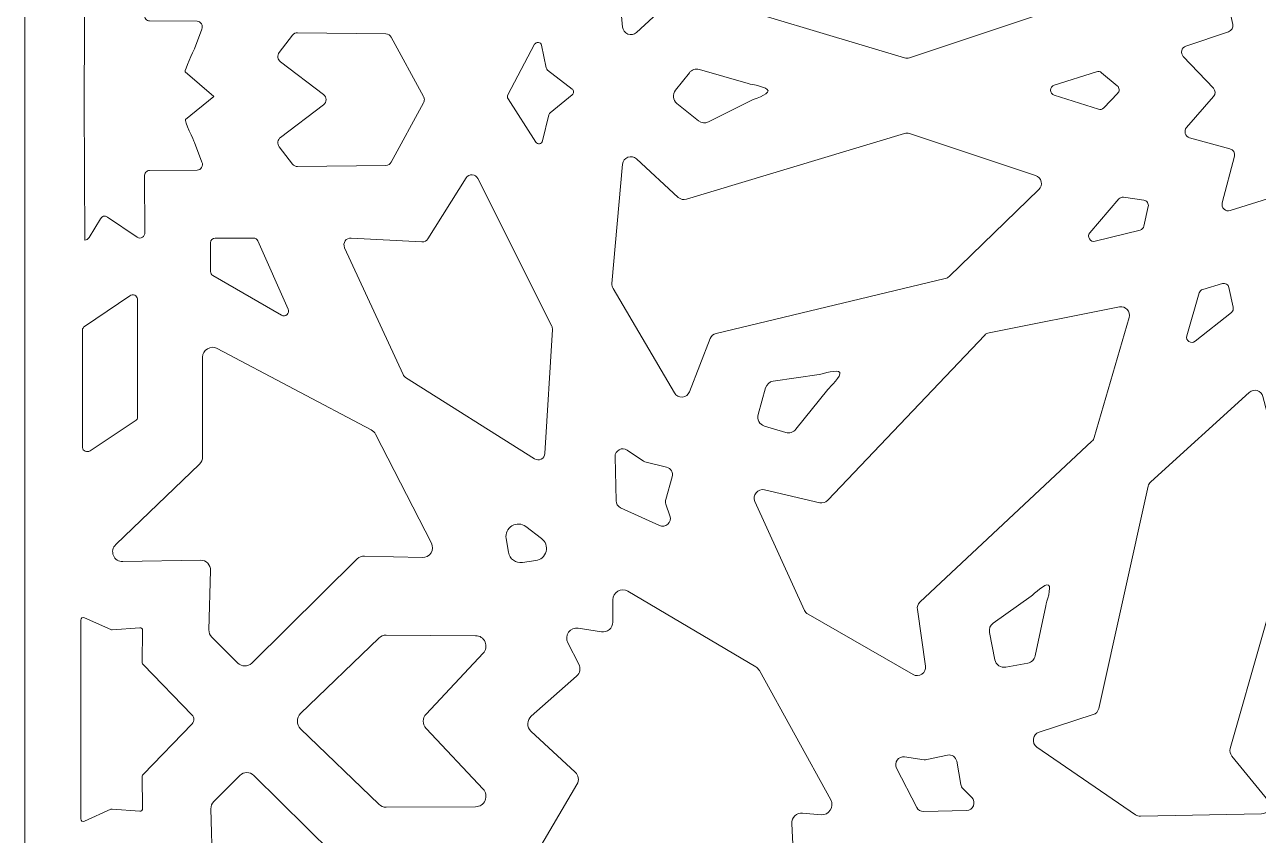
# Model space of a CAD drawing. Header units: millimetres. Extents: x -250 to 250, y -250 to 250.
# Drawn here: x -250 to -14, y -142.5 to 12.5 of the extents above; entities that cross this region are included whole.
import ezdxf

# ---------------------------------------------------------------- set-up
doc = ezdxf.new("R2010")
doc.units = ezdxf.units.MM
doc.header["$MEASUREMENT"] = 0
doc.layers.add('layer 1', color=7, linetype='Continuous')

msp = doc.modelspace()

# ---------------------------------------------------------------- linework, layer by layer
at = {"layer": 'layer 1', "color": 250, "lineweight": 9}
for points, knots in [([(-250, 250), (-250, 250), (250, 250), (250, 250), (250, 250), (250, -250), (250, -250), (250, -250), (-250, -250), (-250, -250), (-250, -250), (-250, 250), (-250, 250)], [0, 0, 0, 0, 0.25, 0.25, 0.25, 0.5, 0.5, 0.5, 0.75, 0.75, 0.75, 1, 1, 1, 1]), ([(-135.6432, 12.0762), (-135.6432, 12.0762), (-137.6884, 34.8599), (-137.6884, 34.8599), (-137.7195, 35.2074), (-137.6504, 35.5142), (-137.4735, 35.8151), (-137.4735, 35.8151), (-125.7162, 55.7966), (-125.7162, 55.7966), (-125.3976, 56.3376), (-124.8349, 56.6305), (-124.2091, 56.5805), (-123.5833, 56.5307), (-123.0741, 56.1525), (-122.8453, 55.5677), (-122.8453, 55.5677), (-118.8712, 45.4069), (-118.8712, 45.4069), (-118.6743, 44.9032), (-118.2784, 44.5586), (-117.7526, 44.4329), (-117.7526, 44.4329), (-73.909, 33.9477), (-73.909, 33.9477), (-73.6166, 33.8781), (-73.3823, 33.7492), (-73.1665, 33.5399), (-73.1665, 33.5399), (-56.027, 16.9092), (-56.027, 16.9092), (-55.6143, 16.5087), (-55.4531, 15.9653), (-55.5807, 15.4045), (-55.7086, 14.8439), (-56.0893, 14.4239), (-56.6348, 14.2416), (-56.6348, 14.2416), (-80.7496, 6.189), (-80.7496, 6.189), (-81.0773, 6.0796), (-81.3885, 6.0751), (-81.7193, 6.1747), (-81.7193, 6.1747), (-123.438, 18.7582), (-123.438, 18.7582), (-123.9958, 18.9266), (-124.5576, 18.7974), (-124.9859, 18.4023), (-124.9859, 18.4023), (-132.9629, 11.0427), (-132.9629, 11.0427), (-133.4222, 10.619), (-134.0415, 10.5009), (-134.6245, 10.7258), (-135.2077, 10.9505), (-135.5873, 11.454), (-135.6432, 12.0762)], [0, 0, 0, 0, 0.05263158, 0.05263158, 0.05263158, 0.10526316, 0.10526316, 0.10526316, 0.15789474, 0.15789474, 0.15789474, 0.21052632, 0.21052632, 0.21052632, 0.26315789, 0.26315789, 0.26315789, 0.31578947, 0.31578947, 0.31578947, 0.36842105, 0.36842105, 0.36842105, 0.42105263, 0.42105263, 0.42105263, 0.47368421, 0.47368421, 0.47368421, 0.52631579, 0.52631579, 0.52631579, 0.57894737, 0.57894737, 0.57894737, 0.63157895, 0.63157895, 0.63157895, 0.68421053, 0.68421053, 0.68421053, 0.73684211, 0.73684211, 0.73684211, 0.78947368, 0.78947368, 0.78947368, 0.84210526, 0.84210526, 0.84210526, 0.89473684, 0.89473684, 0.89473684, 0.94736842, 0.94736842, 0.94736842, 1, 1, 1, 1]), ([(-19.396, -23.0248), (-19.396, -23.0248), (-11.2383, -20.4637), (-11.2383, -20.4637), (-10.922, -20.3644), (-10.6143, -20.392), (-10.3207, -20.546), (-10.0271, -20.7), (-9.8295, -20.9374), (-9.7314, -21.2541), (-9.7314, -21.2541), (-7.6905, -27.8408), (-7.6905, -27.8408), (-7.5703, -28.2288), (-7.2922, -28.5083), (-6.9048, -28.6306), (-6.5175, -28.7529), (-6.1293, -28.6836), (-5.8081, -28.435), (-5.8081, -28.435), (0.2251, -23.7641), (0.2251, -23.7641), (0.691, -23.4034), (1.3355, -23.4296), (1.7705, -23.8271), (1.7705, -23.8271), (7.2554, -28.8392), (7.2554, -28.8392), (7.5723, -29.1288), (7.9837, -29.2254), (8.3964, -29.1071), (8.8092, -28.9888), (9.1069, -28.6889), (9.2223, -28.2754), (9.2223, -28.2754), (11.5403, -19.9694), (11.5403, -19.9694), (11.6308, -19.6451), (11.8265, -19.399), (12.1221, -19.2378), (12.4177, -19.0766), (12.7306, -19.0454), (13.0522, -19.1449), (13.0522, -19.1449), (20.9114, -21.5775), (20.9114, -21.5775), (21.34, -21.7102), (21.7749, -21.6072), (22.0985, -21.2964), (22.422, -20.9856), (22.5425, -20.5553), (22.4272, -20.1217), (22.4272, -20.1217), (20.4956, -12.8552), (20.4956, -12.8552), (20.3328, -12.2426), (20.6718, -11.6113), (21.2724, -11.4087), (21.2724, -11.4087), (29.1414, -8.7541), (29.1414, -8.7541), (29.5656, -8.611), (29.8574, -8.2741), (29.9386, -7.8339), (30.0197, -7.3936), (29.8673, -6.9749), (29.522, -6.6899), (29.522, -6.6899), (23.8419, -2.0016), (23.8419, -2.0016), (23.5761, -1.7822), (23.4293, -1.4942), (23.4078, -1.1502), (23.3863, -0.8062), (23.4962, -0.5021), (23.7326, -0.2514), (23.7326, -0.2514), (30.1339, 6.5377), (30.1339, 6.5377), (30.4384, 6.8607), (30.5384, 7.29), (30.4081, 7.7143), (30.2777, 8.1386), (29.9539, 8.4377), (29.5206, 8.534), (29.5206, 8.534), (20.9539, 10.4377), (20.9539, 10.4377), (20.6136, 10.5133), (20.3493, 10.7071), (20.1748, 11.0089), (20.0002, 11.3107), (19.9642, 11.6365), (20.0684, 11.9692), (20.0684, 11.9692), (22.4386, 19.5356), (22.4386, 19.5356), (22.5751, 19.9713), (22.4671, 20.4153), (22.1459, 20.7397), (21.8246, 21.0641), (21.3816, 21.1764), (20.9446, 21.0441), (20.9446, 21.0441), (14.2052, 19.0046), (14.2052, 19.0046), (13.5746, 18.8138), (12.9048, 19.1696), (12.71, 19.799), (12.71, 19.799), (10.1735, 27.9939), (10.1735, 27.9939), (10.0493, 28.3952), (9.7546, 28.682), (9.35, 28.7953), (8.9455, 28.9086), (8.5447, 28.8166), (8.2301, 28.5381), (8.2301, 28.5381), (2.3927, 23.3705), (2.3927, 23.3705), (1.9192, 22.9513), (1.2054, 22.9701), (0.7545, 23.4136), (0.7545, 23.4136), (-5.1543, 29.2255), (-5.1543, 29.2255), (-5.4574, 29.5236), (-5.8594, 29.6359), (-6.2732, 29.538), (-6.6869, 29.4401), (-6.9959, 29.1595), (-7.1332, 28.7571), (-7.1332, 28.7571), (-9.9962, 20.3655), (-9.9962, 20.3655), (-10.1984, 19.7728), (-10.8167, 19.4363), (-11.4242, 19.5882), (-11.4242, 19.5882), (-19.0649, 21.4984), (-19.0649, 21.4984), (-19.4791, 21.602), (-19.8844, 21.4933), (-20.1913, 21.1964), (-20.4982, 20.8996), (-20.6201, 20.498), (-20.5303, 20.0806), (-20.5303, 20.0806), (-18.9127, 12.5631), (-18.9127, 12.5631), (-18.7836, 11.9631), (-19.1214, 11.3686), (-19.7029, 11.1724), (-19.7029, 11.1724), (-27.8832, 8.4129), (-27.8832, 8.4129), (-28.2834, 8.2779), (-28.5638, 7.9733), (-28.6652, 7.5632), (-28.7666, 7.1532), (-28.6606, 6.753), (-28.3694, 6.447), (-28.3694, 6.447), (-22.616, 0.401), (-22.616, 0.401), (-22.1872, -0.0496), (-22.1718, -0.7466), (-22.5804, -1.2157), (-22.5804, -1.2157), (-27.747, -7.1478), (-27.747, -7.1478), (-28.0266, -7.4689), (-28.1142, -7.8778), (-27.9907, -8.2852), (-27.8671, -8.6926), (-27.5671, -8.984), (-27.1562, -9.0956), (-27.1562, -9.0956), (-19.4377, -11.192), (-19.4377, -11.192), (-18.8034, -11.3643), (-18.4245, -12.0182), (-18.5904, -12.6542), (-18.5904, -12.6542), (-20.9178, -21.5758), (-20.9178, -21.5758), (-21.031, -22.0098), (-20.9087, -22.4394), (-20.5839, -22.7487), (-20.2591, -23.058), (-19.8239, -23.1591), (-19.396, -23.0248)], [0, 0, 0, 0, 0.015625, 0.015625, 0.015625, 0.03125, 0.03125, 0.03125, 0.046875, 0.046875, 0.046875, 0.0625, 0.0625, 0.0625, 0.078125, 0.078125, 0.078125, 0.09375, 0.09375, 0.09375, 0.109375, 0.109375, 0.109375, 0.125, 0.125, 0.125, 0.140625, 0.140625, 0.140625, 0.15625, 0.15625, 0.15625, 0.171875, 0.171875, 0.171875, 0.1875, 0.1875, 0.1875, 0.203125, 0.203125, 0.203125, 0.21875, 0.21875, 0.21875, 0.234375, 0.234375, 0.234375, 0.25, 0.25, 0.25, 0.265625, 0.265625, 0.265625, 0.28125, 0.28125, 0.28125, 0.296875, 0.296875, 0.296875, 0.3125, 0.3125, 0.3125, 0.328125, 0.328125, 0.328125, 0.34375, 0.34375, 0.34375, 0.359375, 0.359375, 0.359375, 0.375, 0.375, 0.375, 0.390625, 0.390625, 0.390625, 0.40625, 0.40625, 0.40625, 0.421875, 0.421875, 0.421875, 0.4375, 0.4375, 0.4375, 0.453125, 0.453125, 0.453125, 0.46875, 0.46875, 0.46875, 0.484375, 0.484375, 0.484375, 0.5, 0.5, 0.5, 0.515625, 0.515625, 0.515625, 0.53125, 0.53125, 0.53125, 0.546875, 0.546875, 0.546875, 0.5625, 0.5625, 0.5625, 0.578125, 0.578125, 0.578125, 0.59375, 0.59375, 0.59375, 0.609375, 0.609375, 0.609375, 0.625, 0.625, 0.625, 0.640625, 0.640625, 0.640625, 0.65625, 0.65625, 0.65625, 0.671875, 0.671875, 0.671875, 0.6875, 0.6875, 0.6875, 0.703125, 0.703125, 0.703125, 0.71875, 0.71875, 0.71875, 0.734375, 0.734375, 0.734375, 0.75, 0.75, 0.75, 0.765625, 0.765625, 0.765625, 0.78125, 0.78125, 0.78125, 0.796875, 0.796875, 0.796875, 0.8125, 0.8125, 0.8125, 0.828125, 0.828125, 0.828125, 0.84375, 0.84375, 0.84375, 0.859375, 0.859375, 0.859375, 0.875, 0.875, 0.875, 0.890625, 0.890625, 0.890625, 0.90625, 0.90625, 0.90625, 0.921875, 0.921875, 0.921875, 0.9375, 0.9375, 0.9375, 0.953125, 0.953125, 0.953125, 0.96875, 0.96875, 0.96875, 0.984375, 0.984375, 0.984375, 1, 1, 1, 1]), ([(-213.796, -1.2209), (-213.796, -1.2209), (-219.2763, 3.4966), (-219.2763, 3.4966), (-219.5245, 3.7103), (-217.6318, 7.6195), (-217.5149, 7.9271), (-217.5149, 7.9271), (-216.0985, 11.6527), (-216.0985, 11.6527), (-215.9657, 12.0018), (-215.9947, 12.3707), (-216.1798, 12.6884), (-216.3648, 13.006), (-216.6541, 13.1834), (-216.992, 13.1863), (-216.992, 13.1863), (-226.1338, 13.2644), (-226.1338, 13.2644), (-226.4042, 13.2667), (-226.6362, 13.3772), (-226.8255, 13.594), (-227.015, 13.8109), (-227.109, 14.0735), (-227.1061, 14.3773), (-227.1061, 14.3773), (-227.0028, 25.0664), (-227.0028, 25.0664), (-226.9989, 25.4764), (-227.1793, 25.8305), (-227.496, 26.0341), (-227.8128, 26.2376), (-228.1759, 26.2329), (-228.4883, 26.0212), (-228.4883, 26.0212), (-234.1922, 22.1563), (-234.1922, 22.1563), (-234.639, 21.8536), (-235.2173, 21.9967), (-235.5097, 22.4824), (-235.5097, 22.4824), (-237.6804, 26.0891), (-237.6804, 26.0891), (-237.8682, 26.4012), (-238.1566, 26.5733), (-238.4919, 26.5733), (-238.4919, 26.5733), (-238.6242, -2.4135), (-238.6242, -2.4135), (-238.6242, -2.4135), (-238.5979, -2.4135), (-238.5979, -2.4135), (-238.5979, -2.4135), (-238.478, -28.6733), (-238.478, -28.6733), (-238.1427, -28.6733), (-237.8543, -28.5012), (-237.6665, -28.1891), (-237.6665, -28.1891), (-235.4958, -24.5824), (-235.4958, -24.5824), (-235.2034, -24.0967), (-234.6251, -23.9536), (-234.1783, -24.2563), (-234.1783, -24.2563), (-228.4744, -28.1212), (-228.4744, -28.1212), (-228.162, -28.3329), (-227.7989, -28.3376), (-227.4821, -28.1341), (-227.1654, -27.9305), (-226.985, -27.5764), (-226.9889, -27.1664), (-226.9889, -27.1664), (-227.0922, -16.4773), (-227.0922, -16.4773), (-227.0951, -16.1735), (-227.0011, -15.9109), (-226.8116, -15.694), (-226.6223, -15.4772), (-226.3903, -15.3667), (-226.1199, -15.3644), (-226.1199, -15.3644), (-216.9781, -15.2863), (-216.9781, -15.2863), (-216.6402, -15.2834), (-216.3509, -15.106), (-216.1659, -14.7884), (-215.9808, -14.4707), (-215.9518, -14.1018), (-216.0846, -13.7527), (-216.0846, -13.7527), (-217.501, -10.0271), (-217.501, -10.0271), (-217.6178, -9.7195), (-219.5182, -5.8013), (-219.2624, -5.5966), (-219.2624, -5.5966), (-213.796, -1.2209), (-213.796, -1.2209)], [0, 0, 0, 0, 0.03030303, 0.03030303, 0.03030303, 0.06060606, 0.06060606, 0.06060606, 0.09090909, 0.09090909, 0.09090909, 0.12121212, 0.12121212, 0.12121212, 0.15151515, 0.15151515, 0.15151515, 0.18181818, 0.18181818, 0.18181818, 0.21212121, 0.21212121, 0.21212121, 0.24242424, 0.24242424, 0.24242424, 0.27272727, 0.27272727, 0.27272727, 0.3030303, 0.3030303, 0.3030303, 0.33333333, 0.33333333, 0.33333333, 0.36363636, 0.36363636, 0.36363636, 0.39393939, 0.39393939, 0.39393939, 0.42424242, 0.42424242, 0.42424242, 0.45454545, 0.45454545, 0.45454545, 0.48484848, 0.48484848, 0.48484848, 0.51515152, 0.51515152, 0.51515152, 0.54545455, 0.54545455, 0.54545455, 0.57575758, 0.57575758, 0.57575758, 0.60606061, 0.60606061, 0.60606061, 0.63636364, 0.63636364, 0.63636364, 0.66666667, 0.66666667, 0.66666667, 0.6969697, 0.6969697, 0.6969697, 0.72727273, 0.72727273, 0.72727273, 0.75757576, 0.75757576, 0.75757576, 0.78787879, 0.78787879, 0.78787879, 0.81818182, 0.81818182, 0.81818182, 0.84848485, 0.84848485, 0.84848485, 0.87878788, 0.87878788, 0.87878788, 0.90909091, 0.90909091, 0.90909091, 0.93939394, 0.93939394, 0.93939394, 0.96969697, 0.96969697, 0.96969697, 1, 1, 1, 1]), ([(-173.5462, -1.8118), (-173.5462, -1.6033), (-173.5993, -1.3947), (-173.7056, -1.1993), (-173.7056, -1.1993), (-179.87, 10.1447), (-179.87, 10.1447), (-180.0863, 10.5428), (-180.4618, 10.7736), (-180.902, 10.7789), (-180.902, 10.7789), (-197.7899, 10.9839), (-197.7899, 10.9839), (-198.1722, 10.9886), (-198.503, 10.8259), (-198.7418, 10.516), (-198.7418, 10.516), (-201.2947, 7.203), (-201.2947, 7.203), (-201.5073, 6.9271), (-201.5925, 6.6083), (-201.5472, 6.2582), (-201.5019, 5.908), (-201.3388, 5.624), (-201.0636, 5.416), (-201.0636, 5.416), (-192.831, -0.8037), (-192.831, -0.8037), (-192.5103, -1.0459), (-192.3367, -1.4002), (-192.3367, -1.8119), (-192.3367, -2.2236), (-192.5103, -2.5779), (-192.831, -2.8201), (-192.831, -2.8201), (-201.0636, -9.0398), (-201.0636, -9.0398), (-201.3388, -9.2478), (-201.5019, -9.5318), (-201.5472, -9.882), (-201.5925, -10.2321), (-201.5073, -10.5509), (-201.2947, -10.8268), (-201.2947, -10.8268), (-198.7418, -14.1398), (-198.7418, -14.1398), (-198.503, -14.4497), (-198.1722, -14.6124), (-197.7899, -14.6077), (-197.7899, -14.6077), (-180.902, -14.4027), (-180.902, -14.4027), (-180.4618, -14.3974), (-180.0863, -14.1666), (-179.87, -13.7685), (-179.87, -13.7685), (-173.7056, -2.4245), (-173.7056, -2.4245), (-173.5993, -2.2291), (-173.5462, -2.0205), (-173.5462, -1.812), (-173.5462, -1.812), (-173.5462, -1.8118), (-173.5462, -1.8118)], [0, 0, 0, 0, 0.04761905, 0.04761905, 0.04761905, 0.0952381, 0.0952381, 0.0952381, 0.14285714, 0.14285714, 0.14285714, 0.19047619, 0.19047619, 0.19047619, 0.23809524, 0.23809524, 0.23809524, 0.28571429, 0.28571429, 0.28571429, 0.33333333, 0.33333333, 0.33333333, 0.38095238, 0.38095238, 0.38095238, 0.42857143, 0.42857143, 0.42857143, 0.47619048, 0.47619048, 0.47619048, 0.52380952, 0.52380952, 0.52380952, 0.57142857, 0.57142857, 0.57142857, 0.61904762, 0.61904762, 0.61904762, 0.66666667, 0.66666667, 0.66666667, 0.71428571, 0.71428571, 0.71428571, 0.76190476, 0.76190476, 0.76190476, 0.80952381, 0.80952381, 0.80952381, 0.85714286, 0.85714286, 0.85714286, 0.9047619, 0.9047619, 0.9047619, 0.95238095, 0.95238095, 0.95238095, 1, 1, 1, 1]), ([(-157.5656, -0.9227), (-157.5656, -0.9227), (-152.4466, 8.7708), (-152.4466, 8.7708), (-152.306, 9.037), (-152.0272, 9.1795), (-151.7291, 9.1376), (-151.431, 9.0957), (-151.2023, 8.8817), (-151.1406, 8.587), (-151.1406, 8.587), (-150.2354, 4.2602), (-150.2354, 4.2602), (-150.1999, 4.0905), (-150.1157, 3.9559), (-149.9787, 3.8497), (-149.9787, 3.8497), (-145.2894, 0.2147), (-145.2894, 0.2147), (-145.1148, 0.0794), (-145.0207, -0.1095), (-145.0179, -0.3304), (-145.0151, -0.5512), (-145.1043, -0.7425), (-145.2753, -0.8822), (-145.2753, -0.8822), (-149.4722, -4.311), (-149.4722, -4.311), (-149.5948, -4.4112), (-149.6715, -4.5324), (-149.7094, -4.6862), (-149.7094, -4.6862), (-150.9495, -9.7198), (-150.9495, -9.7198), (-151.018, -9.9979), (-151.2332, -10.1969), (-151.5157, -10.2437), (-151.7983, -10.2904), (-152.066, -10.1713), (-152.2205, -9.9301), (-152.2205, -9.9301), (-157.5361, -1.6281), (-157.5361, -1.6281), (-157.676, -1.4096), (-157.6868, -1.1521), (-157.5656, -0.9227)], [0, 0, 0, 0, 0.06666667, 0.06666667, 0.06666667, 0.13333333, 0.13333333, 0.13333333, 0.2, 0.2, 0.2, 0.26666667, 0.26666667, 0.26666667, 0.33333333, 0.33333333, 0.33333333, 0.4, 0.4, 0.4, 0.46666667, 0.46666667, 0.46666667, 0.53333333, 0.53333333, 0.53333333, 0.6, 0.6, 0.6, 0.66666667, 0.66666667, 0.66666667, 0.73333333, 0.73333333, 0.73333333, 0.8, 0.8, 0.8, 0.86666667, 0.86666667, 0.86666667, 0.93333333, 0.93333333, 0.93333333, 1, 1, 1, 1]), ([(-121.1176, -5.8549), (-121.1176, -5.8549), (-125.2244, -2.536), (-125.2244, -2.536), (-125.9904, -1.917), (-126.1162, -0.7918), (-125.5056, -0.0189), (-125.5056, -0.0189), (-122.8553, 3.3363), (-122.8553, 3.3363), (-122.3927, 3.922), (-121.6622, 4.157), (-120.9449, 3.951), (-120.9449, 3.951), (-111.5865, 1.2631), (-111.5865, 1.2631), (-110.8598, 1.0545), (-107.8721, 0.636), (-107.8013, -0.1168), (-107.7306, -0.8696), (-110.5975, -1.7355), (-111.2726, -2.0759), (-111.2726, -2.0759), (-119.1744, -6.0621), (-119.1744, -6.0621), (-119.821, -6.3883), (-120.5542, -6.3101), (-121.1176, -5.8549)], [0, 0, 0, 0, 0.11111111, 0.11111111, 0.11111111, 0.22222222, 0.22222222, 0.22222222, 0.33333333, 0.33333333, 0.33333333, 0.44444444, 0.44444444, 0.44444444, 0.55555556, 0.55555556, 0.55555556, 0.66666667, 0.66666667, 0.66666667, 0.77777778, 0.77777778, 0.77777778, 0.88888889, 0.88888889, 0.88888889, 1, 1, 1, 1]), ([(-44.6164, -3.6515), (-44.6164, -3.6515), (-53.0679, -0.9582), (-53.0679, -0.9582), (-53.4901, -0.8237), (-53.7651, -0.4474), (-53.765, -0.0043), (-53.7649, 0.4389), (-53.4898, 0.815), (-53.0675, 0.9494), (-53.0675, 0.9494), (-44.948, 3.5329), (-44.948, 3.5329), (-44.6106, 3.6403), (-44.2696, 3.5725), (-43.999, 3.3441), (-43.999, 3.3441), (-41.0067, 0.8193), (-41.0067, 0.8193), (-40.7869, 0.6339), (-40.6671, 0.3922), (-40.6525, 0.105), (-40.6379, -0.1822), (-40.7327, -0.4348), (-40.9325, -0.6415), (-40.9325, -0.6415), (-43.5927, -3.3935), (-43.5927, -3.3935), (-43.8637, -3.6738), (-44.2449, -3.7699), (-44.6164, -3.6515)], [0, 0, 0, 0, 0.1, 0.1, 0.1, 0.2, 0.2, 0.2, 0.3, 0.3, 0.3, 0.4, 0.4, 0.4, 0.5, 0.5, 0.5, 0.6, 0.6, 0.6, 0.7, 0.7, 0.7, 0.8, 0.8, 0.8, 0.9, 0.9, 0.9, 1, 1, 1, 1]), ([(-135.6293, -14.1764), (-135.6293, -14.1764), (-137.6744, -36.9599), (-137.6744, -36.9599), (-137.7056, -37.3074), (-137.6365, -37.6143), (-137.4596, -37.915), (-137.4596, -37.915), (-125.7022, -57.8966), (-125.7022, -57.8966), (-125.3838, -58.4377), (-124.8211, -58.7304), (-124.1952, -58.6805), (-123.5693, -58.6307), (-123.0601, -58.2525), (-122.8313, -57.6678), (-122.8313, -57.6678), (-118.8573, -47.5069), (-118.8573, -47.5069), (-118.6604, -47.0033), (-118.2645, -46.6588), (-117.7387, -46.533), (-117.7387, -46.533), (-73.8952, -36.0478), (-73.8952, -36.0478), (-73.6028, -35.9779), (-73.3684, -35.8491), (-73.1526, -35.6398), (-73.1526, -35.6398), (-56.0131, -19.0092), (-56.0131, -19.0092), (-55.6003, -18.6087), (-55.4392, -18.0652), (-55.567, -17.5045), (-55.6947, -16.9437), (-56.0754, -16.5238), (-56.6209, -16.3416), (-56.6209, -16.3416), (-80.7357, -8.289), (-80.7357, -8.289), (-81.0633, -8.1796), (-81.3746, -8.175), (-81.7052, -8.2748), (-81.7052, -8.2748), (-123.4241, -20.8583), (-123.4241, -20.8583), (-123.9821, -21.0266), (-124.5437, -20.8974), (-124.9721, -20.5022), (-124.9721, -20.5022), (-132.949, -13.1428), (-132.949, -13.1428), (-133.4083, -12.719), (-134.0276, -12.6009), (-134.6107, -12.8258), (-135.1938, -13.0506), (-135.5734, -13.5539), (-135.6293, -14.1764)], [0, 0, 0, 0, 0.05263158, 0.05263158, 0.05263158, 0.10526316, 0.10526316, 0.10526316, 0.15789474, 0.15789474, 0.15789474, 0.21052632, 0.21052632, 0.21052632, 0.26315789, 0.26315789, 0.26315789, 0.31578947, 0.31578947, 0.31578947, 0.36842105, 0.36842105, 0.36842105, 0.42105263, 0.42105263, 0.42105263, 0.47368421, 0.47368421, 0.47368421, 0.52631579, 0.52631579, 0.52631579, 0.57894737, 0.57894737, 0.57894737, 0.63157895, 0.63157895, 0.63157895, 0.68421053, 0.68421053, 0.68421053, 0.73684211, 0.73684211, 0.73684211, 0.78947368, 0.78947368, 0.78947368, 0.84210526, 0.84210526, 0.84210526, 0.89473684, 0.89473684, 0.89473684, 0.94736842, 0.94736842, 0.94736842, 1, 1, 1, 1]), ([(-150.485, -69.4875), (-150.485, -69.4875), (-149.0474, -45.777), (-149.0474, -45.777), (-149.033, -45.5383), (-149.0754, -45.3303), (-149.1824, -45.1164), (-149.1824, -45.1164), (-163.2936, -16.8977), (-163.2936, -16.8977), (-163.5097, -16.4656), (-163.9121, -16.2034), (-164.3945, -16.1801), (-164.8769, -16.1567), (-165.3028, -16.379), (-165.5594, -16.7882), (-165.5594, -16.7882), (-172.8504, -28.4118), (-172.8504, -28.4118), (-173.1087, -28.8235), (-173.5385, -29.0462), (-174.0238, -29.0196), (-174.0238, -29.0196), (-187.5503, -28.2773), (-187.5503, -28.2773), (-188.0189, -28.2516), (-188.4339, -28.457), (-188.6977, -28.8451), (-188.9615, -29.2333), (-188.9996, -29.6947), (-188.8032, -30.1209), (-188.8032, -30.1209), (-177.6233, -54.3749), (-177.6233, -54.3749), (-177.5134, -54.6133), (-177.3585, -54.7899), (-177.1366, -54.9301), (-177.1366, -54.9301), (-152.4784, -70.5086), (-152.4784, -70.5086), (-152.0786, -70.7612), (-151.6114, -70.7823), (-151.1904, -70.5666), (-150.7695, -70.351), (-150.5136, -69.9595), (-150.485, -69.4875)], [0, 0, 0, 0, 0.06666667, 0.06666667, 0.06666667, 0.13333333, 0.13333333, 0.13333333, 0.2, 0.2, 0.2, 0.26666667, 0.26666667, 0.26666667, 0.33333333, 0.33333333, 0.33333333, 0.4, 0.4, 0.4, 0.46666667, 0.46666667, 0.46666667, 0.53333333, 0.53333333, 0.53333333, 0.6, 0.6, 0.6, 0.66666667, 0.66666667, 0.66666667, 0.73333333, 0.73333333, 0.73333333, 0.8, 0.8, 0.8, 0.86666667, 0.86666667, 0.86666667, 0.93333333, 0.93333333, 0.93333333, 1, 1, 1, 1]), ([(-36.6352, -26.7503), (-36.6352, -26.7503), (-45.2421, -28.8958), (-45.2421, -28.8958), (-45.672, -29.0031), (-46.1036, -28.8272), (-46.3362, -28.4501), (-46.5688, -28.0728), (-46.5322, -27.6083), (-46.2434, -27.2722), (-46.2434, -27.2722), (-40.6898, -20.8101), (-40.6898, -20.8101), (-40.459, -20.5415), (-40.1332, -20.4202), (-39.783, -20.4725), (-39.783, -20.4725), (-35.9106, -21.05), (-35.9106, -21.05), (-35.6262, -21.0924), (-35.3974, -21.2352), (-35.2341, -21.472), (-35.0709, -21.7087), (-35.019, -21.9735), (-35.0805, -22.2543), (-35.0805, -22.2543), (-35.8994, -25.9932), (-35.8994, -25.9932), (-35.9829, -26.3741), (-36.2568, -26.656), (-36.6352, -26.7503)], [0, 0, 0, 0, 0.1, 0.1, 0.1, 0.2, 0.2, 0.2, 0.3, 0.3, 0.3, 0.4, 0.4, 0.4, 0.5, 0.5, 0.5, 0.6, 0.6, 0.6, 0.7, 0.7, 0.7, 0.8, 0.8, 0.8, 0.9, 0.9, 0.9, 1, 1, 1, 1]), ([(-206.2236, -28.2902), (-206.2236, -28.2902), (-213.5435, -28.2902), (-213.5435, -28.2902), (-214.0392, -28.2902), (-214.4435, -28.6945), (-214.4435, -29.1901), (-214.4435, -29.1901), (-214.4435, -34.6677), (-214.4435, -34.6677), (-214.4435, -34.9982), (-214.2797, -35.2819), (-213.9935, -35.4471), (-213.9935, -35.4471), (-200.87, -43.024), (-200.87, -43.024), (-200.5266, -43.2222), (-200.1127, -43.1788), (-199.818, -42.9136), (-199.5232, -42.6484), (-199.4365, -42.2413), (-199.5976, -41.879), (-199.5976, -41.879), (-205.4011, -28.8246), (-205.4011, -28.8246), (-205.5489, -28.4923), (-205.8599, -28.2902), (-206.2236, -28.2902)], [0, 0, 0, 0, 0.11111111, 0.11111111, 0.11111111, 0.22222222, 0.22222222, 0.22222222, 0.33333333, 0.33333333, 0.33333333, 0.44444444, 0.44444444, 0.44444444, 0.55555556, 0.55555556, 0.55555556, 0.66666667, 0.66666667, 0.66666667, 0.77777778, 0.77777778, 0.77777778, 0.88888889, 0.88888889, 0.88888889, 1, 1, 1, 1]), ([(-19.1777, -42.489), (-19.1777, -42.489), (-26.1093, -48.0239), (-26.1093, -48.0239), (-26.4555, -48.3004), (-26.9212, -48.3203), (-27.2897, -48.0742), (-27.6583, -47.8281), (-27.8184, -47.3905), (-27.6958, -46.9647), (-27.6958, -46.9647), (-25.3377, -38.7769), (-25.3377, -38.7769), (-25.2397, -38.4366), (-24.9941, -38.1906), (-24.6539, -38.0923), (-24.6539, -38.0923), (-20.8928, -37.0048), (-20.8928, -37.0048), (-20.6166, -36.9249), (-20.349, -36.9594), (-20.102, -37.1067), (-19.855, -37.254), (-19.6975, -37.473), (-19.6365, -37.754), (-19.6365, -37.754), (-18.8241, -41.4943), (-18.8241, -41.4943), (-18.7413, -41.8753), (-18.873, -42.2457), (-19.1777, -42.489)], [0, 0, 0, 0, 0.1, 0.1, 0.1, 0.2, 0.2, 0.2, 0.3, 0.3, 0.3, 0.4, 0.4, 0.4, 0.5, 0.5, 0.5, 0.6, 0.6, 0.6, 0.7, 0.7, 0.7, 0.8, 0.8, 0.8, 0.9, 0.9, 0.9, 1, 1, 1, 1]), ([(-228.4455, -39.9258), (-228.4455, -39.9258), (-228.4455, -62.7049), (-228.4455, -62.7049), (-228.4455, -62.8732), (-228.5278, -63.018), (-228.6814, -63.1201), (-228.6814, -63.1201), (-237.4836, -68.9697), (-237.4836, -68.9697), (-237.7624, -69.155), (-238.1144, -69.1846), (-238.4288, -69.0492), (-238.7431, -68.9138), (-238.9297, -68.6523), (-238.9297, -68.347), (-238.9297, -68.347), (-238.9297, -45.8401), (-238.9297, -45.8401), (-238.9297, -45.5909), (-238.8097, -45.3764), (-238.5843, -45.223), (-238.5843, -45.223), (-229.9001, -39.3086), (-229.9001, -39.3086), (-229.6224, -39.1195), (-229.2683, -39.087), (-228.9513, -39.2214), (-228.6343, -39.3559), (-228.4455, -39.6188), (-228.4455, -39.9258)], [0, 0, 0, 0, 0.1, 0.1, 0.1, 0.2, 0.2, 0.2, 0.3, 0.3, 0.3, 0.4, 0.4, 0.4, 0.5, 0.5, 0.5, 0.6, 0.6, 0.6, 0.7, 0.7, 0.7, 0.8, 0.8, 0.8, 0.9, 0.9, 0.9, 1, 1, 1, 1]), ([(-110.3092, -78.6639), (-110.3092, -78.6639), (-100.8156, -99.4759), (-100.8156, -99.4759), (-100.6708, -99.7933), (-100.4589, -100.0259), (-100.1564, -100.1997), (-100.1564, -100.1997), (-80.0536, -111.7485), (-80.0536, -111.7485), (-79.5092, -112.0613), (-78.8753, -112.0373), (-78.3561, -111.6844), (-77.8368, -111.3314), (-77.5813, -110.7509), (-77.6718, -110.1295), (-77.6718, -110.1295), (-79.2447, -99.3331), (-79.2447, -99.3331), (-79.3227, -98.798), (-79.1491, -98.3028), (-78.7543, -97.9333), (-78.7543, -97.9333), (-45.8385, -67.1316), (-45.8385, -67.1316), (-45.619, -66.9263), (-45.4791, -66.6984), (-45.3951, -66.4097), (-45.3951, -66.4097), (-38.7269, -43.4777), (-38.7269, -43.4777), (-38.5663, -42.9255), (-38.6951, -42.3735), (-39.0836, -41.9494), (-39.472, -41.5252), (-40.0106, -41.3486), (-40.5748, -41.4601), (-40.5748, -41.4601), (-65.5157, -46.3915), (-65.5157, -46.3915), (-65.8545, -46.4585), (-66.1273, -46.6085), (-66.3653, -46.8587), (-66.3653, -46.8587), (-96.3966, -78.433), (-96.3966, -78.433), (-96.7983, -78.8553), (-97.3503, -79.0208), (-97.918, -78.8893), (-97.918, -78.8893), (-108.4912, -76.4397), (-108.4912, -76.4397), (-109.1, -76.2986), (-109.6966, -76.5023), (-110.0922, -76.9862), (-110.4877, -77.47), (-110.5686, -78.0953), (-110.3092, -78.6639)], [0, 0, 0, 0, 0.05263158, 0.05263158, 0.05263158, 0.10526316, 0.10526316, 0.10526316, 0.15789474, 0.15789474, 0.15789474, 0.21052632, 0.21052632, 0.21052632, 0.26315789, 0.26315789, 0.26315789, 0.31578947, 0.31578947, 0.31578947, 0.36842105, 0.36842105, 0.36842105, 0.42105263, 0.42105263, 0.42105263, 0.47368421, 0.47368421, 0.47368421, 0.52631579, 0.52631579, 0.52631579, 0.57894737, 0.57894737, 0.57894737, 0.63157895, 0.63157895, 0.63157895, 0.68421053, 0.68421053, 0.68421053, 0.73684211, 0.73684211, 0.73684211, 0.78947368, 0.78947368, 0.78947368, 0.84210526, 0.84210526, 0.84210526, 0.89473684, 0.89473684, 0.89473684, 0.94736842, 0.94736842, 0.94736842, 1, 1, 1, 1]), ([(-213.184, -49.3947), (-213.184, -49.3947), (-183.6923, -64.973), (-183.6923, -64.973), (-183.3328, -65.1629), (-183.0754, -65.4232), (-182.8896, -65.7849), (-182.8896, -65.7849), (-172.1925, -86.6101), (-172.1925, -86.6101), (-171.8772, -87.2239), (-171.9068, -87.9054), (-172.2741, -88.4896), (-172.6414, -89.0737), (-173.2427, -89.3957), (-173.9325, -89.3776), (-173.9325, -89.3776), (-184.9995, -89.0863), (-184.9995, -89.0863), (-185.5361, -89.0722), (-186.0031, -89.2568), (-186.3849, -89.6341), (-186.3849, -89.6341), (-206.5581, -109.5658), (-206.5581, -109.5658), (-207.2996, -110.2985), (-208.4998, -110.2949), (-209.237, -109.5578), (-209.237, -109.5578), (-214.2021, -104.5927), (-214.2021, -104.5927), (-214.5853, -104.2095), (-214.7731, -103.7376), (-214.7579, -103.1959), (-214.7579, -103.1959), (-214.4397, -91.8481), (-214.4397, -91.8481), (-214.4246, -91.3096), (-214.6099, -90.8406), (-214.9889, -90.4579), (-215.368, -90.0752), (-215.8351, -89.8853), (-216.3737, -89.8952), (-216.3737, -89.8952), (-231.2322, -90.167), (-231.2322, -90.167), (-232.0297, -90.1816), (-232.7184, -89.73), (-233.023, -88.9928), (-233.3275, -88.2556), (-233.1584, -87.4497), (-232.5831, -86.8971), (-232.5831, -86.8971), (-216.5552, -71.5019), (-216.5552, -71.5019), (-216.1682, -71.1301), (-215.9714, -70.6683), (-215.9714, -70.1316), (-215.9714, -70.1316), (-215.9714, -51.0747), (-215.9714, -51.0747), (-215.9714, -50.3896), (-215.639, -49.8011), (-215.0522, -49.4474), (-214.4654, -49.0938), (-213.7898, -49.0747), (-213.184, -49.3947)], [0, 0, 0, 0, 0.04545455, 0.04545455, 0.04545455, 0.09090909, 0.09090909, 0.09090909, 0.13636364, 0.13636364, 0.13636364, 0.18181818, 0.18181818, 0.18181818, 0.22727273, 0.22727273, 0.22727273, 0.27272727, 0.27272727, 0.27272727, 0.31818182, 0.31818182, 0.31818182, 0.36363636, 0.36363636, 0.36363636, 0.40909091, 0.40909091, 0.40909091, 0.45454545, 0.45454545, 0.45454545, 0.5, 0.5, 0.5, 0.54545455, 0.54545455, 0.54545455, 0.59090909, 0.59090909, 0.59090909, 0.63636364, 0.63636364, 0.63636364, 0.68181818, 0.68181818, 0.68181818, 0.72727273, 0.72727273, 0.72727273, 0.77272727, 0.77272727, 0.77272727, 0.81818182, 0.81818182, 0.81818182, 0.86363636, 0.86363636, 0.86363636, 0.90909091, 0.90909091, 0.90909091, 0.95454545, 0.95454545, 0.95454545, 1, 1, 1, 1]), ([(-108.2722, -56.9327), (-108.2722, -56.9327), (-109.721, -62.0102), (-109.721, -62.0102), (-109.9913, -62.9573), (-109.4466, -63.9499), (-108.5025, -64.2306), (-108.5025, -64.2306), (-104.4042, -65.4495), (-104.4042, -65.4495), (-103.6888, -65.6623), (-102.9562, -65.4341), (-102.4881, -64.8529), (-102.4881, -64.8529), (-96.3813, -57.2693), (-96.3813, -57.2693), (-95.907, -56.6805), (-93.7044, -54.6189), (-94.0797, -53.9625), (-94.4551, -53.3062), (-97.298, -54.2478), (-98.046, -54.3579), (-98.046, -54.3579), (-106.8022, -55.645), (-106.8022, -55.645), (-107.5187, -55.7503), (-108.0734, -56.2362), (-108.2722, -56.9327)], [0, 0, 0, 0, 0.11111111, 0.11111111, 0.11111111, 0.22222222, 0.22222222, 0.22222222, 0.33333333, 0.33333333, 0.33333333, 0.44444444, 0.44444444, 0.44444444, 0.55555556, 0.55555556, 0.55555556, 0.66666667, 0.66666667, 0.66666667, 0.77777778, 0.77777778, 0.77777778, 0.88888889, 0.88888889, 0.88888889, 1, 1, 1, 1]), ([(-56.365, -125.6156), (-56.365, -125.6156), (-37.5084, -138.5654), (-37.5084, -138.5654), (-37.2208, -138.7629), (-36.9194, -138.8531), (-36.5706, -138.8463), (-36.5706, -138.8463), (-13.391, -138.3919), (-13.391, -138.3919), (-12.7633, -138.3796), (-12.2323, -138.0326), (-11.969, -137.4626), (-11.7057, -136.8926), (-11.7857, -136.2634), (-12.1833, -135.7774), (-12.1833, -135.7774), (-19.0921, -127.3332), (-19.0921, -127.3332), (-19.4345, -126.9147), (-19.5408, -126.4008), (-19.3927, -125.8808), (-19.3927, -125.8808), (-7.0424, -82.5257), (-7.0424, -82.5257), (-6.96, -82.2366), (-6.9574, -81.9692), (-7.0341, -81.6785), (-7.0341, -81.6785), (-13.1292, -58.5876), (-13.1292, -58.5876), (-13.276, -58.0315), (-13.6707, -57.6247), (-14.2221, -57.4612), (-14.7735, -57.2977), (-15.3261, -57.4237), (-15.7523, -57.8099), (-15.7523, -57.8099), (-34.591, -74.8824), (-34.591, -74.8824), (-34.8469, -75.1143), (-35.0035, -75.3834), (-35.0786, -75.7205), (-35.0786, -75.7205), (-44.5585, -118.2522), (-44.5585, -118.2522), (-44.6853, -118.821), (-45.0732, -119.2472), (-45.6276, -119.4269), (-45.6276, -119.4269), (-55.9522, -122.7728), (-55.9522, -122.7728), (-56.5467, -122.9654), (-56.9532, -123.4473), (-57.043, -124.0658), (-57.1329, -124.6842), (-56.8802, -125.2618), (-56.365, -125.6156)], [0, 0, 0, 0, 0.05263158, 0.05263158, 0.05263158, 0.10526316, 0.10526316, 0.10526316, 0.15789474, 0.15789474, 0.15789474, 0.21052632, 0.21052632, 0.21052632, 0.26315789, 0.26315789, 0.26315789, 0.31578947, 0.31578947, 0.31578947, 0.36842105, 0.36842105, 0.36842105, 0.42105263, 0.42105263, 0.42105263, 0.47368421, 0.47368421, 0.47368421, 0.52631579, 0.52631579, 0.52631579, 0.57894737, 0.57894737, 0.57894737, 0.63157895, 0.63157895, 0.63157895, 0.68421053, 0.68421053, 0.68421053, 0.73684211, 0.73684211, 0.73684211, 0.78947368, 0.78947368, 0.78947368, 0.84210526, 0.84210526, 0.84210526, 0.89473684, 0.89473684, 0.89473684, 0.94736842, 0.94736842, 0.94736842, 1, 1, 1, 1]), ([(-137.0607, -70.0913), (-137.0607, -70.0913), (-136.8724, -78.5324), (-136.8724, -78.5324), (-136.8594, -79.1116), (-136.5377, -79.6008), (-136.0109, -79.8419), (-136.0109, -79.8419), (-128.5818, -83.2429), (-128.5818, -83.2429), (-128.0325, -83.4943), (-127.4212, -83.3994), (-126.9741, -82.993), (-126.5271, -82.5867), (-126.3743, -81.9873), (-126.5723, -81.4166), (-126.5723, -81.4166), (-127.3544, -79.1619), (-127.3544, -79.1619), (-127.4584, -78.8619), (-127.4662, -78.5761), (-127.3787, -78.271), (-127.3787, -78.271), (-126.138, -73.946), (-126.138, -73.946), (-126.0227, -73.5442), (-126.0713, -73.1561), (-126.2818, -72.795), (-126.4924, -72.4339), (-126.8064, -72.2006), (-127.2129, -72.1031), (-127.2129, -72.1031), (-131.1437, -71.1601), (-131.1437, -71.1601), (-131.3239, -71.1169), (-131.4712, -71.0521), (-131.6249, -70.9484), (-131.6249, -70.9484), (-134.759, -68.8343), (-134.759, -68.8343), (-135.2282, -68.5179), (-135.7956, -68.4913), (-136.2923, -68.7625), (-136.789, -69.0338), (-137.0734, -69.5254), (-137.0607, -70.0913)], [0, 0, 0, 0, 0.06666667, 0.06666667, 0.06666667, 0.13333333, 0.13333333, 0.13333333, 0.2, 0.2, 0.2, 0.26666667, 0.26666667, 0.26666667, 0.33333333, 0.33333333, 0.33333333, 0.4, 0.4, 0.4, 0.46666667, 0.46666667, 0.46666667, 0.53333333, 0.53333333, 0.53333333, 0.6, 0.6, 0.6, 0.66666667, 0.66666667, 0.66666667, 0.73333333, 0.73333333, 0.73333333, 0.8, 0.8, 0.8, 0.86666667, 0.86666667, 0.86666667, 0.93333333, 0.93333333, 0.93333333, 1, 1, 1, 1]), ([(-157.4529, -88.3765), (-157.4529, -88.3765), (-157.8998, -85.7462), (-157.8998, -85.7462), (-158.0665, -84.7649), (-157.6393, -83.831), (-156.7877, -83.3155), (-155.9362, -82.8002), (-154.9106, -82.8546), (-154.1186, -83.4575), (-154.1186, -83.4575), (-151.1295, -85.7324), (-151.1295, -85.7324), (-150.3498, -86.3257), (-150.0219, -87.2764), (-150.2698, -88.2242), (-150.5176, -89.172), (-151.2689, -89.8402), (-152.2391, -89.976), (-152.2391, -89.976), (-154.7815, -90.3316), (-154.7815, -90.3316), (-156.0532, -90.5095), (-157.2378, -89.6426), (-157.4529, -88.3765)], [0, 0, 0, 0, 0.125, 0.125, 0.125, 0.25, 0.25, 0.25, 0.375, 0.375, 0.375, 0.5, 0.5, 0.5, 0.625, 0.625, 0.625, 0.75, 0.75, 0.75, 0.875, 0.875, 0.875, 1, 1, 1, 1]), ([(-65.4344, -103.7355), (-65.4344, -103.7355), (-64.4152, -108.9164), (-64.4152, -108.9164), (-64.2251, -109.8828), (-63.2886, -110.519), (-62.3201, -110.3396), (-62.3201, -110.3396), (-58.1159, -109.561), (-58.1159, -109.561), (-57.382, -109.4251), (-56.8333, -108.8887), (-56.6808, -108.1581), (-56.6808, -108.1581), (-54.6916, -98.6268), (-54.6916, -98.6268), (-54.5371, -97.8867), (-53.5132, -95.0488), (-54.146, -94.635), (-54.7788, -94.2212), (-56.8823, -96.3529), (-57.4984, -96.7911), (-57.4984, -96.7911), (-64.711, -101.9201), (-64.711, -101.9201), (-65.3012, -102.3398), (-65.5742, -103.0248), (-65.4344, -103.7355)], [0, 0, 0, 0, 0.11111111, 0.11111111, 0.11111111, 0.22222222, 0.22222222, 0.22222222, 0.33333333, 0.33333333, 0.33333333, 0.44444444, 0.44444444, 0.44444444, 0.55555556, 0.55555556, 0.55555556, 0.66666667, 0.66666667, 0.66666667, 0.77777778, 0.77777778, 0.77777778, 0.88888889, 0.88888889, 0.88888889, 1, 1, 1, 1]), ([(-153.1517, -122.5565), (-153.1517, -122.5565), (-144.6976, -130.4067), (-144.6976, -130.4067), (-144.0358, -131.0212), (-143.8948, -131.9868), (-144.3533, -132.7649), (-144.3533, -132.7649), (-157.545, -155.1507), (-157.545, -155.1507), (-157.9854, -155.898), (-157.8766, -156.8141), (-157.2735, -157.4376), (-156.6704, -158.061), (-155.7584, -158.2001), (-154.9969, -157.7847), (-154.9969, -157.7847), (-133.1868, -145.8883), (-133.1868, -145.8883), (-132.4337, -145.4775), (-131.5345, -145.608), (-130.9293, -146.216), (-130.9293, -146.216), (-122.0566, -155.1284), (-122.0566, -155.1284), (-121.6693, -155.5175), (-121.1897, -155.7067), (-120.6411, -155.687), (-120.0924, -155.6673), (-119.6277, -155.4441), (-119.2693, -155.0282), (-119.2693, -155.0282), (-111.8826, -146.456), (-111.8826, -146.456), (-111.3602, -145.8498), (-110.5609, -145.6378), (-109.8068, -145.9054), (-109.8068, -145.9054), (-105.5109, -147.4297), (-105.5109, -147.4297), (-104.8943, -147.6485), (-104.2637, -147.5533), (-103.7391, -147.1623), (-103.2146, -146.7713), (-102.9432, -146.1942), (-102.9767, -145.5408), (-102.9767, -145.5408), (-103.2485, -140.2395), (-103.2485, -140.2395), (-103.2776, -139.6712), (-103.0802, -139.1705), (-102.671, -138.7751), (-102.2617, -138.3797), (-101.7547, -138.1995), (-101.1877, -138.2481), (-101.1877, -138.2481), (-97.6449, -138.5518), (-97.6449, -138.5518), (-96.9276, -138.6133), (-96.2807, -138.2972), (-95.8885, -137.6934), (-95.4962, -137.0897), (-95.4702, -136.3703), (-95.8179, -135.7398), (-95.8179, -135.7398), (-109.4594, -111.0001), (-109.4594, -111.0001), (-109.6311, -110.6887), (-109.8513, -110.4619), (-110.1575, -110.2811), (-110.1575, -110.2811), (-134.6239, -95.8343), (-134.6239, -95.8343), (-135.2278, -95.4777), (-135.9239, -95.4726), (-136.5329, -95.8203), (-137.142, -96.168), (-137.4915, -96.77), (-137.4915, -97.4713), (-137.4915, -97.4713), (-137.4915, -101.7149), (-137.4915, -101.7149), (-137.4915, -102.2893), (-137.7188, -102.7837), (-138.1548, -103.1577), (-138.5907, -103.5317), (-139.1139, -103.6811), (-139.6816, -103.5938), (-139.6816, -103.5938), (-144.1225, -102.9105), (-144.1225, -102.9105), (-144.8469, -102.799), (-145.5262, -103.084), (-145.9544, -103.6788), (-146.3827, -104.2737), (-146.4372, -105.0084), (-146.1015, -105.66), (-146.1015, -105.66), (-143.9899, -109.7591), (-143.9899, -109.7591), (-143.5861, -110.5429), (-143.7603, -111.4704), (-144.421, -112.0542), (-144.421, -112.0542), (-153.117, -119.739), (-153.117, -119.739), (-153.5339, -120.1075), (-153.7521, -120.5837), (-153.759, -121.1401), (-153.7658, -121.6964), (-153.5594, -122.1779), (-153.1517, -122.5565)], [0, 0, 0, 0, 0.02702703, 0.02702703, 0.02702703, 0.05405405, 0.05405405, 0.05405405, 0.08108108, 0.08108108, 0.08108108, 0.10810811, 0.10810811, 0.10810811, 0.13513514, 0.13513514, 0.13513514, 0.16216216, 0.16216216, 0.16216216, 0.18918919, 0.18918919, 0.18918919, 0.21621622, 0.21621622, 0.21621622, 0.24324324, 0.24324324, 0.24324324, 0.27027027, 0.27027027, 0.27027027, 0.2972973, 0.2972973, 0.2972973, 0.32432432, 0.32432432, 0.32432432, 0.35135135, 0.35135135, 0.35135135, 0.37837838, 0.37837838, 0.37837838, 0.40540541, 0.40540541, 0.40540541, 0.43243243, 0.43243243, 0.43243243, 0.45945946, 0.45945946, 0.45945946, 0.48648649, 0.48648649, 0.48648649, 0.51351351, 0.51351351, 0.51351351, 0.54054054, 0.54054054, 0.54054054, 0.56756757, 0.56756757, 0.56756757, 0.59459459, 0.59459459, 0.59459459, 0.62162162, 0.62162162, 0.62162162, 0.64864865, 0.64864865, 0.64864865, 0.67567568, 0.67567568, 0.67567568, 0.7027027, 0.7027027, 0.7027027, 0.72972973, 0.72972973, 0.72972973, 0.75675676, 0.75675676, 0.75675676, 0.78378378, 0.78378378, 0.78378378, 0.81081081, 0.81081081, 0.81081081, 0.83783784, 0.83783784, 0.83783784, 0.86486486, 0.86486486, 0.86486486, 0.89189189, 0.89189189, 0.89189189, 0.91891892, 0.91891892, 0.91891892, 0.94594595, 0.94594595, 0.94594595, 0.97297297, 0.97297297, 0.97297297, 1, 1, 1, 1]), ([(-217.6422, -120.2935), (-217.5624, -120.4828), (-217.8083, -121.0449), (-217.9517, -121.192), (-217.9517, -121.192), (-227.3646, -130.8448), (-227.3646, -130.8448), (-227.4603, -130.943), (-227.5079, -131.0615), (-227.5066, -131.1986), (-227.5066, -131.1986), (-227.4477, -137.3921), (-227.4477, -137.3921), (-227.4463, -137.5374), (-227.5001, -137.663), (-227.6063, -137.7623), (-227.7125, -137.8615), (-227.8415, -137.9067), (-227.9864, -137.8954), (-227.9864, -137.8954), (-233.2684, -137.4846), (-233.2684, -137.4846), (-233.3558, -137.4778), (-233.4322, -137.4911), (-233.5122, -137.527), (-233.5122, -137.527), (-238.5775, -139.8036), (-238.5775, -139.8036), (-238.7369, -139.8752), (-238.9074, -139.8623), (-239.0541, -139.7674), (-239.2008, -139.6725), (-239.2825, -139.5223), (-239.2825, -139.3476), (-239.2825, -139.3476), (-239.2825, -120.8429), (-239.2825, -120.8429), (-239.2825, -120.2502), (-239.2825, -120.4356), (-239.2825, -119.8429), (-239.2825, -119.8429), (-239.2825, -101.3382), (-239.2825, -101.3382), (-239.2825, -101.1635), (-239.2008, -101.0133), (-239.0541, -100.9184), (-238.9074, -100.8235), (-238.7369, -100.8106), (-238.5775, -100.8822), (-238.5775, -100.8822), (-233.5122, -103.1588), (-233.5122, -103.1588), (-233.4322, -103.1947), (-233.3558, -103.208), (-233.2684, -103.2012), (-233.2684, -103.2012), (-227.9864, -102.7904), (-227.9864, -102.7904), (-227.8415, -102.7791), (-227.7125, -102.8243), (-227.6063, -102.9235), (-227.5001, -103.0228), (-227.4463, -103.1484), (-227.4477, -103.2937), (-227.4477, -103.2937), (-227.5066, -109.4872), (-227.5066, -109.4872), (-227.5079, -109.6243), (-227.4603, -109.7428), (-227.3646, -109.841), (-227.3646, -109.841), (-217.9517, -119.4938), (-217.9517, -119.4938), (-217.8084, -119.6409), (-217.5624, -120.1042), (-217.6422, -120.2935)], [0, 0, 0, 0, 0.04, 0.04, 0.04, 0.08, 0.08, 0.08, 0.12, 0.12, 0.12, 0.16, 0.16, 0.16, 0.2, 0.2, 0.2, 0.24, 0.24, 0.24, 0.28, 0.28, 0.28, 0.32, 0.32, 0.32, 0.36, 0.36, 0.36, 0.4, 0.4, 0.4, 0.44, 0.44, 0.44, 0.48, 0.48, 0.48, 0.52, 0.52, 0.52, 0.56, 0.56, 0.56, 0.6, 0.6, 0.6, 0.64, 0.64, 0.64, 0.68, 0.68, 0.68, 0.72, 0.72, 0.72, 0.76, 0.76, 0.76, 0.8, 0.8, 0.8, 0.84, 0.84, 0.84, 0.88, 0.88, 0.88, 0.92, 0.92, 0.92, 0.96, 0.96, 0.96, 1, 1, 1, 1]), ([(-173.2239, -119.3052), (-173.2239, -119.3052), (-162.3069, -107.6896), (-162.3069, -107.6896), (-161.75, -107.097), (-161.6057, -106.2788), (-161.9263, -105.5314), (-162.2469, -104.784), (-162.9393, -104.3247), (-163.7525, -104.3199), (-163.7525, -104.3199), (-180.8407, -104.2194), (-180.8407, -104.2194), (-181.3829, -104.2162), (-181.8506, -104.4034), (-182.2409, -104.7798), (-182.2409, -104.7798), (-197.2281, -119.2354), (-197.2281, -119.2354), (-197.6336, -119.6265), (-197.8397, -120.1115), (-197.8397, -120.6749), (-197.8397, -121.2383), (-197.6336, -121.7232), (-197.2281, -122.1144), (-197.2281, -122.1144), (-182.2409, -136.57), (-182.2409, -136.57), (-181.8506, -136.9464), (-181.3829, -137.1336), (-180.8407, -137.1304), (-180.8407, -137.1304), (-163.7525, -137.0299), (-163.7525, -137.0299), (-162.9393, -137.0251), (-162.2469, -136.5658), (-161.9263, -135.8184), (-161.6057, -135.071), (-161.75, -134.2528), (-162.3069, -133.6602), (-162.3069, -133.6602), (-173.2239, -122.0446), (-173.2239, -122.0446), (-173.9485, -121.2736), (-173.9485, -120.0762), (-173.2239, -119.3052)], [0, 0, 0, 0, 0.06666667, 0.06666667, 0.06666667, 0.13333333, 0.13333333, 0.13333333, 0.2, 0.2, 0.2, 0.26666667, 0.26666667, 0.26666667, 0.33333333, 0.33333333, 0.33333333, 0.4, 0.4, 0.4, 0.46666667, 0.46666667, 0.46666667, 0.53333333, 0.53333333, 0.53333333, 0.6, 0.6, 0.6, 0.66666667, 0.66666667, 0.66666667, 0.73333333, 0.73333333, 0.73333333, 0.8, 0.8, 0.8, 0.86666667, 0.86666667, 0.86666667, 0.93333333, 0.93333333, 0.93333333, 1, 1, 1, 1]), ([(-83.2219, -129.6449), (-83.2219, -129.6449), (-79.3692, -137.1577), (-79.3692, -137.1577), (-79.1047, -137.6733), (-78.6018, -137.973), (-78.0226, -137.9601), (-78.0226, -137.9601), (-69.854, -137.7785), (-69.854, -137.7785), (-69.2501, -137.7651), (-68.7415, -137.413), (-68.5166, -136.8522), (-68.2917, -136.2915), (-68.4157, -135.6856), (-68.8429, -135.2584), (-68.8429, -135.2584), (-70.5304, -133.571), (-70.5304, -133.571), (-70.7549, -133.3465), (-70.8866, -133.0927), (-70.941, -132.7799), (-70.941, -132.7799), (-71.7119, -128.3471), (-71.7119, -128.3471), (-71.7835, -127.9353), (-71.9966, -127.6072), (-72.3435, -127.3742), (-72.6905, -127.1412), (-73.0749, -127.0682), (-73.4832, -127.1579), (-73.4832, -127.1579), (-77.4315, -128.0246), (-77.4315, -128.0246), (-77.6126, -128.0644), (-77.7734, -128.0704), (-77.9569, -128.0441), (-77.9569, -128.0441), (-81.6994, -127.5095), (-81.6994, -127.5095), (-82.2596, -127.4295), (-82.7817, -127.6531), (-83.1103, -128.1139), (-83.4389, -128.5748), (-83.4802, -129.1412), (-83.2219, -129.6449)], [0, 0, 0, 0, 0.06666667, 0.06666667, 0.06666667, 0.13333333, 0.13333333, 0.13333333, 0.2, 0.2, 0.2, 0.26666667, 0.26666667, 0.26666667, 0.33333333, 0.33333333, 0.33333333, 0.4, 0.4, 0.4, 0.46666667, 0.46666667, 0.46666667, 0.53333333, 0.53333333, 0.53333333, 0.6, 0.6, 0.6, 0.66666667, 0.66666667, 0.66666667, 0.73333333, 0.73333333, 0.73333333, 0.8, 0.8, 0.8, 0.86666667, 0.86666667, 0.86666667, 0.93333333, 0.93333333, 0.93333333, 1, 1, 1, 1]), ([(-212.7872, -191.215), (-212.7872, -191.215), (-183.2955, -175.6367), (-183.2955, -175.6367), (-182.936, -175.4468), (-182.6786, -175.1865), (-182.4928, -174.8248), (-182.4928, -174.8248), (-171.7957, -153.9996), (-171.7957, -153.9996), (-171.4804, -153.3858), (-171.51, -152.7043), (-171.8773, -152.1201), (-172.2446, -151.536), (-172.8459, -151.214), (-173.5357, -151.2321), (-173.5357, -151.2321), (-184.6027, -151.5234), (-184.6027, -151.5234), (-185.1393, -151.5375), (-185.6063, -151.3529), (-185.9881, -150.9756), (-185.9881, -150.9756), (-206.1613, -131.0439), (-206.1613, -131.0439), (-206.9028, -130.3112), (-208.103, -130.3148), (-208.8402, -131.0519), (-208.8402, -131.0519), (-213.8053, -136.017), (-213.8053, -136.017), (-214.1885, -136.4002), (-214.3763, -136.8721), (-214.3611, -137.4138), (-214.3611, -137.4138), (-214.0429, -148.7616), (-214.0429, -148.7616), (-214.0278, -149.3001), (-214.2131, -149.7691), (-214.5921, -150.1518), (-214.9712, -150.5345), (-215.4383, -150.7244), (-215.9769, -150.7145), (-215.9769, -150.7145), (-230.8354, -150.4427), (-230.8354, -150.4427), (-231.6329, -150.4281), (-232.3216, -150.8797), (-232.6262, -151.6169), (-232.9307, -152.3541), (-232.7616, -153.16), (-232.1863, -153.7126), (-232.1863, -153.7126), (-216.1584, -169.1078), (-216.1584, -169.1078), (-215.7714, -169.4796), (-215.5746, -169.9414), (-215.5746, -170.4781), (-215.5746, -170.4781), (-215.5746, -189.535), (-215.5746, -189.535), (-215.5746, -190.2201), (-215.2422, -190.8086), (-214.6554, -191.1623), (-214.0686, -191.5159), (-213.393, -191.535), (-212.7872, -191.215)], [0, 0, 0, 0, 0.04545455, 0.04545455, 0.04545455, 0.09090909, 0.09090909, 0.09090909, 0.13636364, 0.13636364, 0.13636364, 0.18181818, 0.18181818, 0.18181818, 0.22727273, 0.22727273, 0.22727273, 0.27272727, 0.27272727, 0.27272727, 0.31818182, 0.31818182, 0.31818182, 0.36363636, 0.36363636, 0.36363636, 0.40909091, 0.40909091, 0.40909091, 0.45454545, 0.45454545, 0.45454545, 0.5, 0.5, 0.5, 0.54545455, 0.54545455, 0.54545455, 0.59090909, 0.59090909, 0.59090909, 0.63636364, 0.63636364, 0.63636364, 0.68181818, 0.68181818, 0.68181818, 0.72727273, 0.72727273, 0.72727273, 0.77272727, 0.77272727, 0.77272727, 0.81818182, 0.81818182, 0.81818182, 0.86363636, 0.86363636, 0.86363636, 0.90909091, 0.90909091, 0.90909091, 0.95454545, 0.95454545, 0.95454545, 1, 1, 1, 1])]:
    msp.add_open_spline(points, degree=3, knots=knots, dxfattribs=at)

doc.saveas('drawing.dxf')
